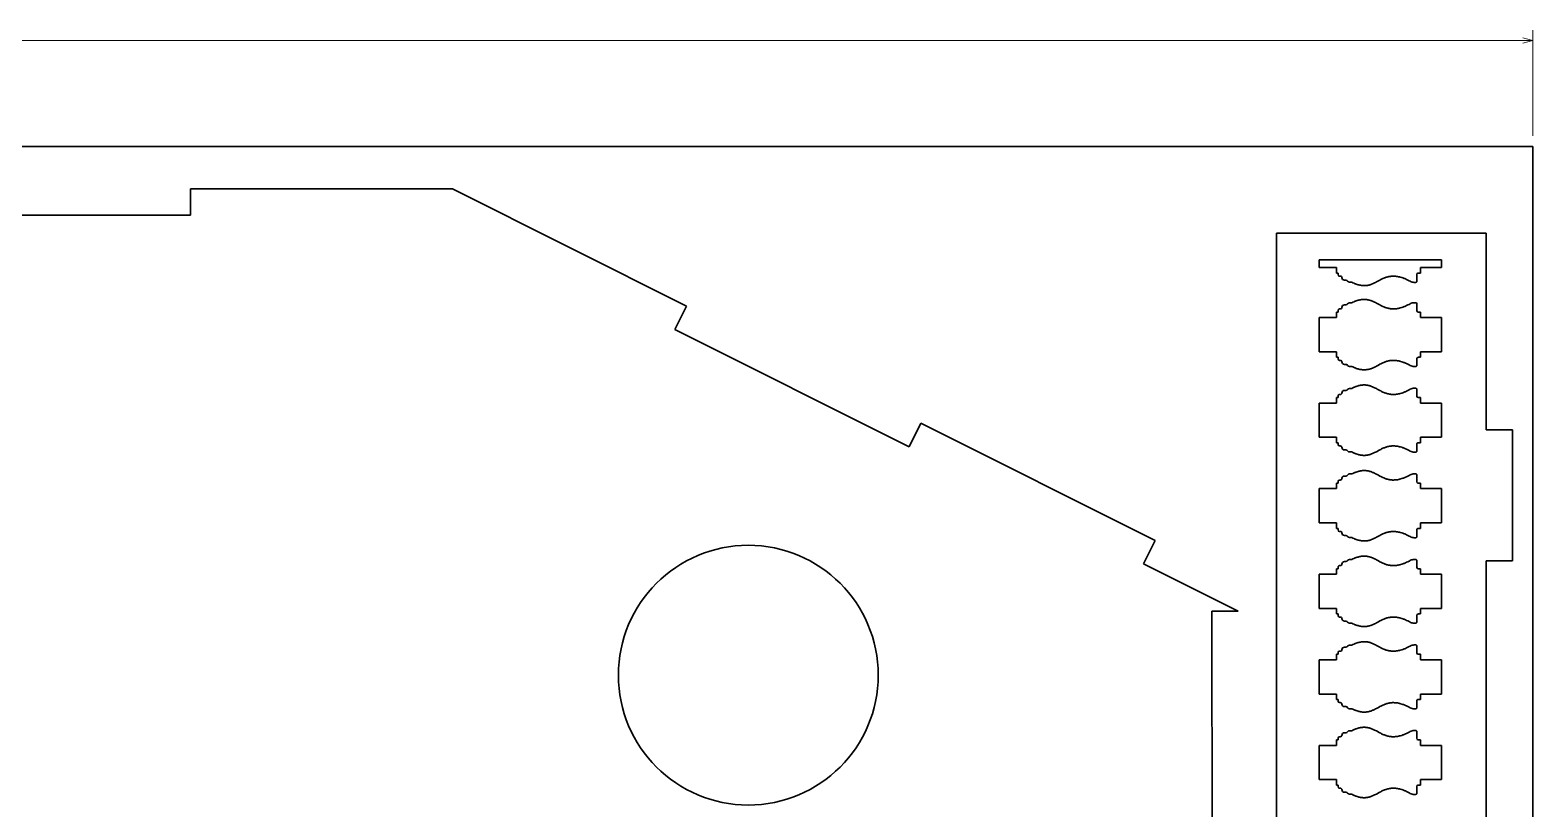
# Model space of a CAD drawing. Extents: x 94 to 729, y 59 to 547.
# Drawn here: x 442.3 to 729.2, y 395.8 to 544.5 of the extents above; entities that cross this region are included whole.
import ezdxf

# ---------------------------------------------------------------- set-up
doc = ezdxf.new("R2010")
doc.units = 0

msp = doc.modelspace()

# ---------------------------------------------------------------- linework, layer by layer
at = {"color": 7, "lineweight": 13}
for p, q in [((119.202271, 542.499268), (729.202271, 542.499268)), ((729.202271, 524.283936), (729.202271, 544.499268))]:
    msp.add_line(p, q, dxfattribs=at)
at = {"color": 7, "lineweight": 35}
for p, q in [((119.202271, 522.283936), (729.202271, 522.283936)), ((729.202271, 65.283936), (729.202271, 522.283936)), ((472.906128, 514.1651), (522.906128, 514.1651)), ((522.906128, 514.1651), (567.627502, 491.804443)), ((422.906128, 509.1651), (472.906128, 509.1651)), ((680.269592, 505.699738), (720.269531, 505.699738)), ((680.269592, 300.699738), (680.269592, 505.699738)), ((720.269531, 468.199738), (720.269531, 505.699738)), ((688.382996, 500.666656), (711.737122, 500.666656)), ((565.391418, 487.332275), (610.112793, 464.971619)), ((612.348816, 469.443787), (657.07019, 447.083069)), ((725.269531, 468.199738), (725.269531, 443.199738)), ((654.834106, 442.610962), (672.906128, 433.574951)), ((720.269592, 353.199738), (720.269592, 443.199738)), ((667.906128, 433.574951), (667.994507, 364.164856))]:
    msp.add_line(p, q, dxfattribs=at)
at = {"color": 7, "lineweight": 35, "ltscale": 0.125}
for p, q in [((472.906128, 514.1651), (472.906128, 509.1651)), ((610.112793, 464.971619), (612.348816, 469.443787)), ((720.269531, 468.199738), (725.269531, 468.199738)), ((657.07019, 447.083069), (654.834106, 442.610962)), ((725.269592, 443.199738), (720.269592, 443.199738)), ((672.906128, 433.574951), (667.906128, 433.574951))]:
    msp.add_line(p, q, dxfattribs=at)
at = {"color": 7, "lineweight": 35, "ltscale": 0.0375}
for p, q in [((688.382996, 499.166656), (688.382996, 500.666656)), ((711.737122, 500.666656), (711.737122, 499.166656))]:
    msp.add_line(p, q, dxfattribs=at)
at = {"color": 7, "lineweight": 35, "ltscale": 0.083173}
for p, q in [((691.7099, 499.166656), (688.382996, 499.166656)), ((691.7099, 489.628326), (688.382996, 489.628326)), ((691.7099, 483.095276), (688.382996, 483.095276)), ((691.7099, 473.293182), (688.382996, 473.293182)), ((691.7099, 466.760132), (688.382996, 466.760132)), ((691.7099, 456.958038), (688.382996, 456.958038)), ((691.7099, 450.424988), (688.382996, 450.424988)), ((691.7099, 440.622894), (688.382996, 440.622894)), ((691.7099, 434.089844), (688.382996, 434.089844)), ((691.7099, 424.28775), (688.382996, 424.28775)), ((691.7099, 417.7547), (688.382996, 417.7547)), ((691.7099, 407.952606), (688.382996, 407.952606)), ((691.7099, 401.419525), (688.382996, 401.419525))]:
    msp.add_line(p, q, dxfattribs=at)
at = {"color": 7, "lineweight": 35, "ltscale": 0.026179}
for p, q in [((691.7099, 498.119507), (691.7099, 499.166656)), ((707.737122, 498.119507), (707.737122, 499.166656)), ((691.7099, 400.372375), (691.7099, 401.419525)), ((707.737122, 400.372375), (707.737122, 401.419525))]:
    msp.add_line(p, q, dxfattribs=at)
at = {"color": 7, "lineweight": 35, "ltscale": 0.006909}
for p, q in [((691.986267, 498.119507), (691.7099, 498.119507)), ((691.986267, 490.675507), (691.7099, 490.675507)), ((691.986267, 482.048096), (691.7099, 482.048096)), ((691.986267, 474.340363), (691.7099, 474.340363)), ((691.986267, 465.712952), (691.7099, 465.712952)), ((691.986267, 458.005219), (691.7099, 458.005219)), ((691.986267, 449.377808), (691.7099, 449.377808)), ((691.986267, 441.670074), (691.7099, 441.670074)), ((691.986267, 433.042664), (691.7099, 433.042664)), ((691.986267, 425.33493), (691.7099, 425.33493)), ((691.986267, 416.70752), (691.7099, 416.70752)), ((691.986267, 408.999786), (691.7099, 408.999786)), ((691.986267, 400.372375), (691.7099, 400.372375))]:
    msp.add_line(p, q, dxfattribs=at)
at = {"color": 7, "lineweight": 35, "ltscale": 0.007454}
for p, q in [((691.986267, 497.82135), (691.986267, 498.119507)), ((691.986267, 490.973663), (691.986267, 490.675507)), ((691.986267, 481.749939), (691.986267, 482.048096)), ((691.986267, 474.638519), (691.986267, 474.340363)), ((691.986267, 465.414795), (691.986267, 465.712952)), ((691.986267, 458.303375), (691.986267, 458.005219)), ((691.986267, 449.079651), (691.986267, 449.377808)), ((691.986267, 441.968231), (691.986267, 441.670074)), ((691.986267, 432.744507), (691.986267, 433.042664)), ((691.986267, 425.633087), (691.986267, 425.33493)), ((691.986267, 416.409363), (691.986267, 416.70752)), ((691.986267, 409.297943), (691.986267, 408.999786))]:
    msp.add_line(p, q, dxfattribs=at)
at = {"color": 7, "lineweight": 35, "ltscale": 0.003302}
for p, q in [((692.418335, 497.521332), (692.286255, 497.521332)), ((692.418335, 491.273682), (692.286255, 491.273682)), ((692.418335, 481.449921), (692.286255, 481.449921)), ((692.418335, 474.938538), (692.286255, 474.938538)), ((692.418335, 465.114777), (692.286255, 465.114777)), ((692.418335, 458.603394), (692.286255, 458.603394)), ((692.418335, 448.779633), (692.286255, 448.779633)), ((692.418335, 442.26825), (692.286255, 442.26825)), ((692.418335, 432.444489), (692.286255, 432.444489)), ((692.418335, 425.933105), (692.286255, 425.933105)), ((692.418335, 416.109344), (692.286255, 416.109344)), ((692.418335, 409.597961), (692.286255, 409.597961)), ((692.418335, 399.7742), (692.286255, 399.7742))]:
    msp.add_line(p, q, dxfattribs=at)
at = {"color": 7, "lineweight": 35, "ltscale": 0.000916}
for p, q in [((692.718323, 497.221313), (692.718323, 497.257935)), ((692.718323, 481.149902), (692.718323, 481.186523)), ((692.718323, 464.814758), (692.718323, 464.851379)), ((692.718323, 448.479614), (692.718323, 448.516235)), ((692.718323, 432.14447), (692.718323, 432.181091)), ((692.718323, 415.809326), (692.718323, 415.845947)), ((692.718323, 399.474182), (692.718323, 399.510803))]:
    msp.add_line(p, q, dxfattribs=at)
at = {"color": 7, "lineweight": 35, "ltscale": 0.006665}
for p, q in [((693.484924, 496.757935), (693.218323, 496.757935)), ((693.484924, 492.037079), (693.218323, 492.037079)), ((693.484924, 480.686523), (693.218323, 480.686523)), ((693.484924, 475.701935), (693.218323, 475.701935)), ((693.484924, 464.351379), (693.218323, 464.351379)), ((693.484924, 459.366791), (693.218323, 459.366791)), ((693.484924, 448.016235), (693.218323, 448.016235)), ((693.484924, 443.031647), (693.218323, 443.031647)), ((693.484924, 431.681091), (693.218323, 431.681091)), ((693.484924, 426.696503), (693.218323, 426.696503)), ((693.484924, 415.345947), (693.218323, 415.345947)), ((693.484924, 410.361359), (693.218323, 410.361359)), ((693.484924, 399.010803), (693.218323, 399.010803))]:
    msp.add_line(p, q, dxfattribs=at)
at = {"color": 7, "lineweight": 35, "ltscale": 0.011047}
for p, q in [((694.615845, 496.364441), (694.17395, 496.364441)), ((694.615845, 492.430542), (694.17395, 492.430542)), ((694.615845, 480.29303), (694.17395, 480.29303)), ((694.615845, 476.095398), (694.17395, 476.095398)), ((694.615845, 463.957886), (694.17395, 463.957886)), ((694.615845, 459.760254), (694.17395, 459.760254)), ((694.615845, 447.622742), (694.17395, 447.622742)), ((694.615845, 443.42511), (694.17395, 443.42511)), ((694.615845, 431.287598), (694.17395, 431.287598)), ((694.615845, 427.089966), (694.17395, 427.089966)), ((694.615845, 414.952454), (694.17395, 414.952454)), ((694.615845, 410.754822), (694.17395, 410.754822)), ((694.615845, 398.61731), (694.17395, 398.61731))]:
    msp.add_line(p, q, dxfattribs=at)
at = {"color": 7, "lineweight": 35, "ltscale": 0.032021}
for p, q in [((707.022339, 496.538635), (707.022339, 497.819489)), ((707.022339, 492.256378), (707.022339, 490.975525)), ((707.022339, 480.467224), (707.022339, 481.748077)), ((707.022339, 475.921234), (707.022339, 474.640381)), ((707.022339, 464.13208), (707.022339, 465.412933)), ((707.022339, 459.58609), (707.022339, 458.305237)), ((707.022339, 447.796936), (707.022339, 449.077789)), ((707.022339, 443.250946), (707.022339, 441.970093)), ((707.022339, 431.461792), (707.022339, 432.742645)), ((707.022339, 426.915802), (707.022339, 425.634949)), ((707.022339, 415.126648), (707.022339, 416.407501)), ((707.022339, 410.580658), (707.022339, 409.299805)), ((707.022339, 398.791504), (707.022339, 400.072357))]:
    msp.add_line(p, q, dxfattribs=at)
at = {"color": 7, "lineweight": 35, "ltscale": 0.01037}
for p, q in [((707.322327, 498.119507), (707.737122, 498.119507)), ((707.322327, 490.675507), (707.737122, 490.675507)), ((707.322327, 482.048096), (707.737122, 482.048096)), ((707.322327, 474.340363), (707.737122, 474.340363)), ((707.322327, 465.712952), (707.737122, 465.712952)), ((707.322327, 458.005219), (707.737122, 458.005219)), ((707.322327, 449.377808), (707.737122, 449.377808)), ((707.322327, 441.670074), (707.737122, 441.670074)), ((707.322327, 433.042664), (707.737122, 433.042664)), ((707.322327, 425.33493), (707.737122, 425.33493)), ((707.322327, 416.70752), (707.737122, 416.70752)), ((707.322327, 408.999786), (707.737122, 408.999786)), ((707.322327, 400.372375), (707.737122, 400.372375))]:
    msp.add_line(p, q, dxfattribs=at)
at = {"color": 7, "lineweight": 35, "ltscale": 0.1}
for p, q in [((707.737122, 499.166656), (711.737122, 499.166656)), ((707.737122, 489.628326), (711.737122, 489.628326)), ((707.737122, 483.095276), (711.737122, 483.095276)), ((707.737122, 473.293182), (711.737122, 473.293182)), ((707.737122, 466.760132), (711.737122, 466.760132)), ((707.737122, 456.958038), (711.737122, 456.958038)), ((707.737122, 450.424988), (711.737122, 450.424988)), ((707.737122, 440.622894), (711.737122, 440.622894)), ((707.737122, 434.089844), (711.737122, 434.089844)), ((707.737122, 424.28775), (711.737122, 424.28775)), ((707.737122, 417.7547), (711.737122, 417.7547)), ((707.737122, 407.952606), (711.737122, 407.952606)), ((707.737122, 401.419525), (711.737122, 401.419525))]:
    msp.add_line(p, q, dxfattribs=at)
at = {"color": 7, "lineweight": 35, "ltscale": 0.007709}
for p, q in [((706.513977, 496.338623), (706.822327, 496.338623)), ((706.513977, 492.45636), (706.822327, 492.45636)), ((706.513977, 480.267212), (706.822327, 480.267212)), ((706.513977, 476.121216), (706.822327, 476.121216)), ((706.513977, 463.932068), (706.822327, 463.932068)), ((706.513977, 459.786072), (706.822327, 459.786072)), ((706.513977, 447.596924), (706.822327, 447.596924)), ((706.513977, 443.450928), (706.822327, 443.450928)), ((706.513977, 431.26178), (706.822327, 431.26178)), ((706.513977, 427.115784), (706.822327, 427.115784)), ((706.513977, 414.926636), (706.822327, 414.926636)), ((706.513977, 410.78064), (706.822327, 410.78064)), ((706.513977, 398.591492), (706.822327, 398.591492))]:
    msp.add_line(p, q, dxfattribs=at)
at = {"color": 7, "lineweight": 35, "ltscale": 0.125001}
msp.add_line((565.391418, 487.332275), (567.627502, 491.804443), dxfattribs=at)
at = {"color": 7, "lineweight": 35, "ltscale": 0.02618}
for p, q in [((691.7099, 490.675507), (691.7099, 489.628326)), ((707.737122, 490.675507), (707.737122, 489.628326)), ((691.7099, 482.048096), (691.7099, 483.095276)), ((707.737122, 482.048096), (707.737122, 483.095276)), ((691.7099, 474.340363), (691.7099, 473.293182)), ((707.737122, 474.340363), (707.737122, 473.293182)), ((691.7099, 465.712952), (691.7099, 466.760132)), ((707.737122, 465.712952), (707.737122, 466.760132)), ((691.7099, 458.005219), (691.7099, 456.958038)), ((707.737122, 458.005219), (707.737122, 456.958038)), ((691.7099, 449.377808), (691.7099, 450.424988)), ((707.737122, 449.377808), (707.737122, 450.424988)), ((691.7099, 441.670074), (691.7099, 440.622894)), ((707.737122, 441.670074), (707.737122, 440.622894)), ((691.7099, 433.042664), (691.7099, 434.089844)), ((707.737122, 433.042664), (707.737122, 434.089844)), ((691.7099, 425.33493), (691.7099, 424.28775)), ((707.737122, 425.33493), (707.737122, 424.28775)), ((691.7099, 416.70752), (691.7099, 417.7547)), ((707.737122, 416.70752), (707.737122, 417.7547)), ((691.7099, 408.999786), (691.7099, 407.952606)), ((707.737122, 408.999786), (707.737122, 407.952606))]:
    msp.add_line(p, q, dxfattribs=at)
at = {"color": 7, "lineweight": 35, "ltscale": 0.000915}
for p, q in [((692.718323, 491.573669), (692.718323, 491.537079)), ((692.718323, 475.238525), (692.718323, 475.201935)), ((692.718323, 458.903381), (692.718323, 458.866791)), ((692.718323, 442.568237), (692.718323, 442.531647)), ((692.718323, 426.233093), (692.718323, 426.196503)), ((692.718323, 409.897949), (692.718323, 409.861359))]:
    msp.add_line(p, q, dxfattribs=at)
at = {"color": 7, "lineweight": 35, "ltscale": 0.163326}
for p, q in [((688.382996, 483.095276), (688.382996, 489.628326)), ((711.737122, 483.095276), (711.737122, 489.628326)), ((688.382996, 466.760132), (688.382996, 473.293182)), ((711.737122, 466.760132), (711.737122, 473.293182)), ((688.382996, 450.424988), (688.382996, 456.958038)), ((711.737122, 450.424988), (711.737122, 456.958038)), ((688.382996, 434.089844), (688.382996, 440.622894)), ((711.737122, 434.089844), (711.737122, 440.622894)), ((688.382996, 417.7547), (688.382996, 424.28775)), ((711.737122, 417.7547), (711.737122, 424.28775))]:
    msp.add_line(p, q, dxfattribs=at)
at = {"color": 7, "lineweight": 35, "ltscale": 0.163327}
for p, q in [((688.382996, 401.419525), (688.382996, 407.952606)), ((711.737122, 401.419525), (711.737122, 407.952606))]:
    msp.add_line(p, q, dxfattribs=at)
at = {"color": 7, "lineweight": 35, "ltscale": 0.007455}
msp.add_line((691.986267, 400.074188), (691.986267, 400.372375), dxfattribs=at)
at = {"color": 7, "lineweight": 13}
msp.add_lwpolyline([(727.270386, 541.981628), (729.202271, 542.499268), (727.270386, 543.016907)], dxfattribs=at)
at = {"color": 7, "lineweight": 35}
for points in [[(705.773254, 496.535339), (705.54834, 496.659668), (705.319519, 496.777832), (705.086853, 496.889587), (704.850403, 496.994629), (704.730591, 497.044617), (704.609863, 497.092773), (704.488831, 497.138763), (704.367004, 497.182739), (704.156555, 497.253113), (703.944031, 497.316772), (703.834412, 497.346558), (703.724243, 497.374329), (703.61908, 497.398743), (703.51355, 497.421204), (703.332458, 497.454712), (703.150635, 497.48175), (702.96814, 497.501953), (702.785339, 497.515015), (702.602295, 497.520691), (702.419312, 497.518707), (702.276611, 497.51178), (702.134155, 497.500122), (701.992126, 497.483734), (701.850525, 497.462646), (701.757874, 497.446259), (701.665527, 497.427917), (701.570557, 497.406982), (701.476013, 497.384033), (701.338684, 497.347046), (701.202271, 497.30603), (701.066772, 497.26123), (700.96582, 497.22522), (700.865479, 497.187286), (700.716064, 497.127014), (700.568054, 497.063049), (700.436096, 497.002716), (700.305298, 496.940063), (700.146667, 496.860748), (699.989624, 496.779175), (699.695129, 496.62085), (699.436157, 496.479614), (699.30719, 496.410034), (699.113953, 496.308289), (698.978271, 496.239502), (698.842285, 496.17334), (698.714478, 496.114197), (698.58606, 496.058014), (698.407715, 495.986053), (698.227661, 495.921143), (698.136963, 495.891541), (698.045654, 495.863922), (697.907715, 495.826416), (697.768372, 495.793793), (697.627625, 495.766266), (697.485352, 495.744019), (697.320801, 495.72522), (697.154114, 495.713806), (696.985229, 495.709839), (696.813965, 495.713593), (696.640381, 495.725159), (696.464355, 495.74469), (696.285889, 495.772217), (696.127625, 495.802979), (695.967529, 495.839996), (695.80542, 495.883301), (695.641418, 495.932983), (695.475403, 495.988953), (695.371338, 496.026917), (695.266541, 496.067322), (695.159546, 496.110779), (695.051819, 496.156769), (694.835388, 496.255615), (694.615845, 496.364441)], [(705.773254, 492.259644), (705.54834, 492.135315), (705.319519, 492.017151), (705.086853, 491.905396), (704.850403, 491.800354), (704.730591, 491.750366), (704.609863, 491.702209), (704.488831, 491.65625), (704.367004, 491.612244), (704.156555, 491.54187), (703.944031, 491.47821), (703.834412, 491.448425), (703.724243, 491.420654), (703.61908, 491.39624), (703.51355, 491.373779), (703.332458, 491.340271), (703.150635, 491.313232), (702.96814, 491.29303), (702.785339, 491.279968), (702.602295, 491.274292), (702.419312, 491.276276), (702.276611, 491.283203), (702.134155, 491.294861), (701.992126, 491.311279), (701.850525, 491.332367), (701.757874, 491.348724), (701.665527, 491.367065), (701.570557, 491.388), (701.476013, 491.41095), (701.338684, 491.447937), (701.202271, 491.488953), (701.066772, 491.533783), (700.96582, 491.569763), (700.865479, 491.607727), (700.716064, 491.667969), (700.568054, 491.731934), (700.436096, 491.792297), (700.305298, 491.854919), (700.146667, 491.934235), (699.989624, 492.015808), (699.695129, 492.174164), (699.436157, 492.315369), (699.30719, 492.384949), (699.113953, 492.486694), (698.978271, 492.555481), (698.842285, 492.621643), (698.714478, 492.680817), (698.58606, 492.737), (698.407715, 492.808929), (698.227661, 492.87384), (698.136963, 492.903442), (698.045654, 492.931061), (697.907715, 492.968567), (697.768372, 493.00119), (697.627625, 493.028748), (697.485352, 493.050964), (697.320801, 493.069763), (697.154114, 493.081207), (696.985229, 493.085144), (696.813965, 493.08139), (696.640381, 493.069824), (696.464355, 493.050323), (696.285889, 493.022766), (696.127625, 492.992004), (695.967529, 492.954987), (695.80542, 492.911682), (695.641418, 492.86203), (695.475403, 492.80603), (695.371338, 492.768066), (695.266541, 492.727661), (695.159546, 492.684204), (695.051819, 492.638214), (694.835388, 492.539368), (694.615845, 492.430542)], [(705.773254, 480.463928), (705.54834, 480.588257), (705.319519, 480.706421), (705.086853, 480.818176), (704.850403, 480.923218), (704.730591, 480.973206), (704.609863, 481.021362), (704.488831, 481.067352), (704.367004, 481.111328), (704.156555, 481.181702), (703.944031, 481.245361), (703.834412, 481.275146), (703.724243, 481.302917), (703.61908, 481.327332), (703.51355, 481.349792), (703.332458, 481.383301), (703.150635, 481.410339), (702.96814, 481.430542), (702.785339, 481.443604), (702.602295, 481.44928), (702.419312, 481.447296), (702.276611, 481.440369), (702.134155, 481.428711), (701.992126, 481.412323), (701.850525, 481.391235), (701.757874, 481.374847), (701.665527, 481.356506), (701.570557, 481.335571), (701.476013, 481.312622), (701.338684, 481.275635), (701.202271, 481.234619), (701.066772, 481.189819), (700.96582, 481.153809), (700.865479, 481.115875), (700.716064, 481.055603), (700.568054, 480.991638), (700.436096, 480.931305), (700.305298, 480.868652), (700.146667, 480.789368), (699.989624, 480.707764), (699.695129, 480.549438), (699.436157, 480.408203), (699.30719, 480.338623), (699.113953, 480.236877), (698.978271, 480.168091), (698.842285, 480.101929), (698.714478, 480.042786), (698.58606, 479.986603), (698.407715, 479.914673), (698.227661, 479.849731), (698.136963, 479.820129), (698.045654, 479.792511), (697.907715, 479.755005), (697.768372, 479.722382), (697.627625, 479.694855), (697.485352, 479.672607), (697.320801, 479.653809), (697.154114, 479.642395), (696.985229, 479.638428), (696.813965, 479.642181), (696.640381, 479.653748), (696.464355, 479.673279), (696.285889, 479.700806), (696.127625, 479.731567), (695.967529, 479.768585), (695.80542, 479.81192), (695.641418, 479.861572), (695.475403, 479.917542), (695.371338, 479.955505), (695.266541, 479.995911), (695.159546, 480.039368), (695.051819, 480.085358), (694.835388, 480.184204), (694.615845, 480.29303)], [(705.773254, 475.9245), (705.54834, 475.800171), (705.319519, 475.682007), (705.086853, 475.570251), (704.850403, 475.46521), (704.730591, 475.415222), (704.609863, 475.367065), (704.488831, 475.321106), (704.367004, 475.2771), (704.156555, 475.206726), (703.944031, 475.143066), (703.834412, 475.113281), (703.724243, 475.08551), (703.61908, 475.061096), (703.51355, 475.038635), (703.332458, 475.005127), (703.150635, 474.978088), (702.96814, 474.957886), (702.785339, 474.944824), (702.602295, 474.939148), (702.419312, 474.941132), (702.276611, 474.948059), (702.134155, 474.959717), (701.992126, 474.976135), (701.850525, 474.997223), (701.757874, 475.01358), (701.665527, 475.031921), (701.570557, 475.052856), (701.476013, 475.075806), (701.338684, 475.112793), (701.202271, 475.153809), (701.066772, 475.198639), (700.96582, 475.234619), (700.865479, 475.272583), (700.716064, 475.332825), (700.568054, 475.39679), (700.436096, 475.457153), (700.305298, 475.519775), (700.146667, 475.599091), (699.989624, 475.680664), (699.695129, 475.83902), (699.436157, 475.980225), (699.30719, 476.049805), (699.113953, 476.15155), (698.978271, 476.220337), (698.842285, 476.286499), (698.714478, 476.345673), (698.58606, 476.401855), (698.407715, 476.473785), (698.227661, 476.538696), (698.136963, 476.568298), (698.045654, 476.595917), (697.907715, 476.633423), (697.768372, 476.666046), (697.627625, 476.693604), (697.485352, 476.71582), (697.320801, 476.734619), (697.154114, 476.746063), (696.985229, 476.75), (696.813965, 476.746246), (696.640381, 476.73468), (696.464355, 476.715179), (696.285889, 476.687622), (696.127625, 476.65686), (695.967529, 476.619843), (695.80542, 476.576538), (695.641418, 476.526886), (695.475403, 476.470886), (695.371338, 476.432922), (695.266541, 476.392517), (695.159546, 476.34906), (695.051819, 476.30307), (694.835388, 476.204224), (694.615845, 476.095398)], [(705.773254, 464.128784), (705.54834, 464.253113), (705.319519, 464.371277), (705.086853, 464.483032), (704.850403, 464.588074), (704.730591, 464.638062), (704.609863, 464.686218), (704.488831, 464.732208), (704.367004, 464.776184), (704.156555, 464.846558), (703.944031, 464.910217), (703.834412, 464.940002), (703.724243, 464.967773), (703.61908, 464.992188), (703.51355, 465.014648), (703.332458, 465.048157), (703.150635, 465.075195), (702.96814, 465.095398), (702.785339, 465.108459), (702.602295, 465.114136), (702.419312, 465.112152), (702.276611, 465.105225), (702.134155, 465.093567), (701.992126, 465.077179), (701.850525, 465.056091), (701.757874, 465.039703), (701.665527, 465.021362), (701.570557, 465.000427), (701.476013, 464.977478), (701.338684, 464.940491), (701.202271, 464.899475), (701.066772, 464.854675), (700.96582, 464.818665), (700.865479, 464.780731), (700.716064, 464.720459), (700.568054, 464.656494), (700.436096, 464.596161), (700.305298, 464.533508), (700.146667, 464.454224), (699.989624, 464.37262), (699.695129, 464.214294), (699.436157, 464.073059), (699.30719, 464.003479), (699.113953, 463.901764), (698.978271, 463.832947), (698.842285, 463.766785), (698.714478, 463.707642), (698.58606, 463.651459), (698.407715, 463.579529), (698.227661, 463.514587), (698.136963, 463.484985), (698.045654, 463.457367), (697.907715, 463.419861), (697.768372, 463.387268), (697.627625, 463.359711), (697.485352, 463.337463), (697.320801, 463.318665), (697.154114, 463.307251), (696.985229, 463.303284), (696.813965, 463.307037), (696.640381, 463.318604), (696.464355, 463.338135), (696.285889, 463.365662), (696.127625, 463.396423), (695.967529, 463.433441), (695.80542, 463.476776), (695.641418, 463.526428), (695.475403, 463.582397), (695.371338, 463.620361), (695.266541, 463.660767), (695.159546, 463.704224), (695.051819, 463.750214), (694.835388, 463.84906), (694.615845, 463.957886)], [(705.773254, 459.589355), (705.54834, 459.465027), (705.319519, 459.346863), (705.086853, 459.235107), (704.850403, 459.130066), (704.730591, 459.080078), (704.609863, 459.031921), (704.488831, 458.985962), (704.367004, 458.941956), (704.156555, 458.871582), (703.944031, 458.807922), (703.834412, 458.778137), (703.724243, 458.750366), (703.61908, 458.725952), (703.51355, 458.703491), (703.332458, 458.669983), (703.150635, 458.642944), (702.96814, 458.622742), (702.785339, 458.60968), (702.602295, 458.604004), (702.419312, 458.605988), (702.276611, 458.612915), (702.134155, 458.624573), (701.992126, 458.640991), (701.850525, 458.662079), (701.757874, 458.678436), (701.665527, 458.696777), (701.570557, 458.717712), (701.476013, 458.740662), (701.338684, 458.777649), (701.202271, 458.818665), (701.066772, 458.863495), (700.96582, 458.899475), (700.865479, 458.937439), (700.716064, 458.997681), (700.568054, 459.061646), (700.436096, 459.122009), (700.305298, 459.184631), (700.146667, 459.263947), (699.989624, 459.34552), (699.695129, 459.503876), (699.436157, 459.645081), (699.30719, 459.714661), (699.113953, 459.816406), (698.978271, 459.885193), (698.842285, 459.951355), (698.714478, 460.010529), (698.58606, 460.066711), (698.407715, 460.138641), (698.227661, 460.203552), (698.136963, 460.233154), (698.045654, 460.260773), (697.907715, 460.298279), (697.768372, 460.330902), (697.627625, 460.358459), (697.485352, 460.380676), (697.320801, 460.399475), (697.154114, 460.410919), (696.985229, 460.414856), (696.813965, 460.411102), (696.640381, 460.399536), (696.464355, 460.380035), (696.285889, 460.352478), (696.127625, 460.321716), (695.967529, 460.284698), (695.80542, 460.241394), (695.641418, 460.191742), (695.475403, 460.135742), (695.371338, 460.097778), (695.266541, 460.057373), (695.159546, 460.013916), (695.051819, 459.967926), (694.835388, 459.86908), (694.615845, 459.760254)], [(705.773254, 447.79364), (705.54834, 447.917969), (705.319519, 448.036133), (705.086853, 448.147888), (704.850403, 448.25293), (704.730591, 448.302917), (704.609863, 448.351074), (704.488831, 448.397064), (704.367004, 448.44104), (704.156555, 448.511414), (703.944031, 448.575073), (703.834412, 448.604858), (703.724243, 448.632629), (703.61908, 448.657043), (703.51355, 448.679504), (703.332458, 448.713013), (703.150635, 448.740051), (702.96814, 448.760254), (702.785339, 448.773315), (702.602295, 448.778992), (702.419312, 448.777008), (702.276611, 448.770081), (702.134155, 448.758423), (701.992126, 448.742035), (701.850525, 448.720947), (701.757874, 448.704559), (701.665527, 448.686218), (701.570557, 448.665283), (701.476013, 448.642334), (701.338684, 448.605347), (701.202271, 448.564331), (701.066772, 448.519531), (700.96582, 448.483521), (700.865479, 448.445587), (700.716064, 448.385315), (700.568054, 448.32135), (700.436096, 448.261017), (700.305298, 448.198364), (700.146667, 448.11908), (699.989624, 448.037476), (699.695129, 447.87915), (699.436157, 447.737915), (699.30719, 447.668335), (699.113953, 447.56662), (698.978271, 447.497803), (698.842285, 447.431641), (698.714478, 447.372498), (698.58606, 447.316315), (698.407715, 447.244385), (698.227661, 447.179443), (698.136963, 447.149841), (698.045654, 447.122223), (697.907715, 447.084717), (697.768372, 447.052124), (697.627625, 447.024567), (697.485352, 447.002319), (697.320801, 446.983521), (697.154114, 446.972107), (696.985229, 446.96814), (696.813965, 446.971893), (696.640381, 446.983459), (696.464355, 447.002991), (696.285889, 447.030518), (696.127625, 447.061279), (695.967529, 447.098297), (695.80542, 447.141632), (695.641418, 447.191284), (695.475403, 447.247253), (695.371338, 447.285217), (695.266541, 447.325623), (695.159546, 447.36908), (695.051819, 447.41507), (694.835388, 447.513916), (694.615845, 447.622742)], [(705.773254, 443.254211), (705.54834, 443.129883), (705.319519, 443.011719), (705.086853, 442.899963), (704.850403, 442.794922), (704.730591, 442.744934), (704.609863, 442.696777), (704.488831, 442.650818), (704.367004, 442.606812), (704.156555, 442.536438), (703.944031, 442.472778), (703.834412, 442.442993), (703.724243, 442.415222), (703.61908, 442.390808), (703.51355, 442.368347), (703.332458, 442.334839), (703.150635, 442.3078), (702.96814, 442.287598), (702.785339, 442.274536), (702.602295, 442.26886), (702.419312, 442.270844), (702.276611, 442.277771), (702.134155, 442.289429), (701.992126, 442.305847), (701.850525, 442.326935), (701.757874, 442.343292), (701.665527, 442.361633), (701.570557, 442.382568), (701.476013, 442.405518), (701.338684, 442.442505), (701.202271, 442.483521), (701.066772, 442.528351), (700.96582, 442.564331), (700.865479, 442.602295), (700.716064, 442.662537), (700.568054, 442.726501), (700.436096, 442.786865), (700.305298, 442.849487), (700.146667, 442.928802), (699.989624, 443.010376), (699.695129, 443.168732), (699.436157, 443.309937), (699.30719, 443.379517), (699.113953, 443.481262), (698.978271, 443.550049), (698.842285, 443.616211), (698.714478, 443.675385), (698.58606, 443.731567), (698.407715, 443.803497), (698.227661, 443.868408), (698.136963, 443.89801), (698.045654, 443.925629), (697.907715, 443.963135), (697.768372, 443.995758), (697.627625, 444.023315), (697.485352, 444.045532), (697.320801, 444.064331), (697.154114, 444.075775), (696.985229, 444.079712), (696.813965, 444.075958), (696.640381, 444.064392), (696.464355, 444.044891), (696.285889, 444.017334), (696.127625, 443.986572), (695.967529, 443.949554), (695.80542, 443.90625), (695.641418, 443.856598), (695.475403, 443.800598), (695.371338, 443.762634), (695.266541, 443.722229), (695.159546, 443.678772), (695.051819, 443.632782), (694.835388, 443.533936), (694.615845, 443.42511)], [(705.773254, 431.458496), (705.54834, 431.582855), (705.319519, 431.700989), (705.086853, 431.812744), (704.850403, 431.917786), (704.730591, 431.967773), (704.609863, 432.01593), (704.488831, 432.06192), (704.367004, 432.105896), (704.156555, 432.17627), (703.944031, 432.239929), (703.834412, 432.269714), (703.724243, 432.297485), (703.61908, 432.321899), (703.51355, 432.34436), (703.332458, 432.377869), (703.150635, 432.404907), (702.96814, 432.42511), (702.785339, 432.438171), (702.602295, 432.443848), (702.419312, 432.441864), (702.276611, 432.434937), (702.134155, 432.423279), (701.992126, 432.406891), (701.850525, 432.385803), (701.757874, 432.369415), (701.665527, 432.351074), (701.570557, 432.330139), (701.476013, 432.30719), (701.338684, 432.270203), (701.202271, 432.229187), (701.066772, 432.184387), (700.96582, 432.148376), (700.865479, 432.110443), (700.716064, 432.050171), (700.568054, 431.986206), (700.436096, 431.925873), (700.305298, 431.86322), (700.146667, 431.783936), (699.989624, 431.702332), (699.695129, 431.544006), (699.436157, 431.402771), (699.30719, 431.333191), (699.113953, 431.231476), (698.978271, 431.162659), (698.842285, 431.096497), (698.714478, 431.037354), (698.58606, 430.981171), (698.407715, 430.909241), (698.227661, 430.844299), (698.136963, 430.814697), (698.045654, 430.787079), (697.907715, 430.749573), (697.768372, 430.71698), (697.627625, 430.689423), (697.485352, 430.667175), (697.320801, 430.648376), (697.154114, 430.636963), (696.985229, 430.632996), (696.813965, 430.636749), (696.640381, 430.648315), (696.464355, 430.667847), (696.285889, 430.695374), (696.127625, 430.726135), (695.967529, 430.763184), (695.80542, 430.806488), (695.641418, 430.85614), (695.475403, 430.912109), (695.371338, 430.950073), (695.266541, 430.990479), (695.159546, 431.033936), (695.051819, 431.079956), (694.835388, 431.178772), (694.615845, 431.287598)], [(705.773254, 426.919067), (705.54834, 426.794739), (705.319519, 426.676575), (705.086853, 426.564819), (704.850403, 426.459778), (704.730591, 426.40979), (704.609863, 426.361633), (704.488831, 426.315674), (704.367004, 426.271667), (704.156555, 426.201294), (703.944031, 426.137634), (703.834412, 426.107849), (703.724243, 426.080078), (703.61908, 426.055664), (703.51355, 426.033203), (703.332458, 425.999695), (703.150635, 425.972656), (702.96814, 425.952454), (702.785339, 425.939392), (702.602295, 425.933716), (702.419312, 425.935699), (702.276611, 425.942627), (702.134155, 425.954285), (701.992126, 425.970703), (701.850525, 425.991791), (701.757874, 426.008148), (701.665527, 426.026489), (701.570557, 426.047424), (701.476013, 426.070374), (701.338684, 426.107361), (701.202271, 426.148376), (701.066772, 426.193207), (700.96582, 426.229187), (700.865479, 426.267151), (700.716064, 426.327393), (700.568054, 426.391357), (700.436096, 426.451721), (700.305298, 426.514343), (700.146667, 426.593658), (699.989624, 426.675232), (699.695129, 426.833588), (699.436157, 426.974792), (699.30719, 427.044373), (699.113953, 427.146118), (698.978271, 427.214905), (698.842285, 427.281067), (698.714478, 427.34024), (698.58606, 427.396423), (698.407715, 427.468353), (698.227661, 427.533264), (698.136963, 427.562866), (698.045654, 427.590485), (697.907715, 427.627991), (697.768372, 427.660614), (697.627625, 427.688171), (697.485352, 427.710388), (697.320801, 427.729187), (697.154114, 427.740631), (696.985229, 427.744568), (696.813965, 427.740814), (696.640381, 427.729248), (696.464355, 427.709747), (696.285889, 427.68219), (696.127625, 427.651428), (695.967529, 427.61441), (695.80542, 427.571106), (695.641418, 427.521454), (695.475403, 427.465454), (695.371338, 427.42749), (695.266541, 427.387085), (695.159546, 427.343628), (695.051819, 427.297638), (694.835388, 427.198792), (694.615845, 427.089966)], [(705.773254, 415.123352), (705.54834, 415.247711), (705.319519, 415.365845), (705.086853, 415.4776), (704.850403, 415.582642), (704.730591, 415.632629), (704.609863, 415.680786), (704.488831, 415.726776), (704.367004, 415.770752), (704.156555, 415.841125), (703.944031, 415.904785), (703.834412, 415.93457), (703.724243, 415.962341), (703.61908, 415.986755), (703.51355, 416.009216), (703.332458, 416.042725), (703.150635, 416.069763), (702.96814, 416.089966), (702.785339, 416.103027), (702.602295, 416.108704), (702.419312, 416.10672), (702.276611, 416.099792), (702.134155, 416.088135), (701.992126, 416.071747), (701.850525, 416.050659), (701.757874, 416.034302), (701.665527, 416.01593), (701.570557, 415.994995), (701.476013, 415.972046), (701.338684, 415.935059), (701.202271, 415.894043), (701.066772, 415.849243), (700.96582, 415.813232), (700.865479, 415.775299), (700.716064, 415.715027), (700.568054, 415.651062), (700.436096, 415.590729), (700.305298, 415.528076), (700.146667, 415.448792), (699.989624, 415.367188), (699.695129, 415.208862), (699.436157, 415.067627), (699.30719, 414.998047), (699.113953, 414.896332), (698.978271, 414.827515), (698.842285, 414.761353), (698.714478, 414.702209), (698.58606, 414.646027), (698.407715, 414.574097), (698.227661, 414.509155), (698.136963, 414.479553), (698.045654, 414.451935), (697.907715, 414.414429), (697.768372, 414.381836), (697.627625, 414.354279), (697.485352, 414.332031), (697.320801, 414.313232), (697.154114, 414.301819), (696.985229, 414.297852), (696.813965, 414.301605), (696.640381, 414.313171), (696.464355, 414.332703), (696.285889, 414.360229), (696.127625, 414.390991), (695.967529, 414.42804), (695.80542, 414.471344), (695.641418, 414.520996), (695.475403, 414.576965), (695.371338, 414.614929), (695.266541, 414.655334), (695.159546, 414.698792), (695.051819, 414.744812), (694.835388, 414.843628), (694.615845, 414.952454)], [(705.773254, 410.583923), (705.54834, 410.459595), (705.319519, 410.341431), (705.086853, 410.229675), (704.850403, 410.124634), (704.730591, 410.074646), (704.609863, 410.026489), (704.488831, 409.98053), (704.367004, 409.936523), (704.156555, 409.86615), (703.944031, 409.80249), (703.834412, 409.772705), (703.724243, 409.744934), (703.61908, 409.72052), (703.51355, 409.698059), (703.332458, 409.664551), (703.150635, 409.637512), (702.96814, 409.61731), (702.785339, 409.604248), (702.602295, 409.598602), (702.419312, 409.600555), (702.276611, 409.607483), (702.134155, 409.619141), (701.992126, 409.635559), (701.850525, 409.656647), (701.757874, 409.673004), (701.665527, 409.691345), (701.570557, 409.71228), (701.476013, 409.735229), (701.338684, 409.772217), (701.202271, 409.813232), (701.066772, 409.858063), (700.96582, 409.894043), (700.865479, 409.932007), (700.716064, 409.992249), (700.568054, 410.056213), (700.436096, 410.116577), (700.305298, 410.179199), (700.146667, 410.258514), (699.989624, 410.340088), (699.695129, 410.498444), (699.436157, 410.639648), (699.30719, 410.709229), (699.113953, 410.810974), (698.978271, 410.879761), (698.842285, 410.945923), (698.714478, 411.005096), (698.58606, 411.061279), (698.407715, 411.133209), (698.227661, 411.19812), (698.136963, 411.227722), (698.045654, 411.255341), (697.907715, 411.292847), (697.768372, 411.32547), (697.627625, 411.353027), (697.485352, 411.375244), (697.320801, 411.394043), (697.154114, 411.405487), (696.985229, 411.409424), (696.813965, 411.40567), (696.640381, 411.394104), (696.464355, 411.374603), (696.285889, 411.347046), (696.127625, 411.316284), (695.967529, 411.279266), (695.80542, 411.235962), (695.641418, 411.18631), (695.475403, 411.13031), (695.371338, 411.092346), (695.266541, 411.051941), (695.159546, 411.008484), (695.051819, 410.962494), (694.835388, 410.863647), (694.615845, 410.754822)], [(705.773254, 398.788208), (705.54834, 398.912567), (705.319519, 399.030701), (705.086853, 399.142456), (704.850403, 399.247498), (704.730591, 399.297516), (704.609863, 399.345642), (704.488831, 399.391632), (704.367004, 399.435608), (704.156555, 399.505981), (703.944031, 399.569641), (703.834412, 399.599426), (703.724243, 399.627197), (703.61908, 399.651642), (703.51355, 399.674072), (703.332458, 399.707581), (703.150635, 399.734619), (702.96814, 399.754822), (702.785339, 399.767883), (702.602295, 399.77356), (702.419312, 399.771576), (702.276611, 399.764648), (702.134155, 399.752991), (701.992126, 399.736603), (701.850525, 399.715515), (701.757874, 399.699127), (701.665527, 399.680786), (701.570557, 399.659851), (701.476013, 399.636902), (701.338684, 399.599915), (701.202271, 399.558899), (701.066772, 399.514099), (700.96582, 399.478088), (700.865479, 399.440155), (700.716064, 399.379883), (700.568054, 399.315918), (700.436096, 399.255585), (700.305298, 399.192932), (700.146667, 399.113617), (699.989624, 399.032043), (699.695129, 398.873718), (699.436157, 398.732483), (699.30719, 398.662903), (699.113953, 398.561188), (698.978271, 398.492401), (698.842285, 398.426208), (698.714478, 398.367065), (698.58606, 398.310883), (698.407715, 398.238922), (698.227661, 398.174011), (698.136963, 398.144409), (698.045654, 398.116791), (697.907715, 398.079285), (697.768372, 398.046661), (697.627625, 398.019135), (697.485352, 397.996887), (697.320801, 397.978088), (697.154114, 397.966675), (696.985229, 397.962708), (696.813965, 397.966461), (696.640381, 397.978027), (696.464355, 397.997559), (696.285889, 398.025085), (696.127625, 398.055847), (695.967529, 398.092865), (695.80542, 398.1362), (695.641418, 398.185852), (695.475403, 398.241821), (695.371338, 398.279785), (695.266541, 398.320221), (695.159546, 398.363678), (695.051819, 398.409637), (694.835388, 398.508484), (694.615845, 398.61731)]]:
    msp.add_lwpolyline(points, dxfattribs=at)
msp.add_circle((579.4104, 421.353333), 24.792995, dxfattribs=at)
for centre, radius, start, end in [((692.286255, 497.82135), 0.3, 180.000005, 269.999997), ((692.418335, 497.221313), 0.3, 360, 90.000003), ((693.218323, 497.257935), 0.5, 180.000005, 269.999997), ((693.484924, 496.35791), 0.4, 30.540948, 90.000003), ((694.17395, 496.764435), 0.4, 210.540967, 269.999997), ((706.513977, 497.831421), 1.492798, 240.252905, 269.999997), ((706.822327, 496.538635), 0.2, 269.999997, 0), ((707.322327, 497.819489), 0.3, 90.000003, 180.000005), ((692.286255, 490.973663), 0.3, 90.000003, 180.000005), ((692.418335, 491.573669), 0.3, 269.999997, 0), ((693.218323, 491.537079), 0.5, 90.000003, 179.999995), ((693.484924, 492.437073), 0.4, 269.999997, 329.459052), ((694.17395, 492.030548), 0.4, 90.000003, 149.459033), ((706.513977, 490.963562), 1.492798, 90.000003, 119.747095), ((706.822327, 492.256378), 0.2, 360, 90.000003), ((707.322327, 490.975525), 0.3, 180.000005, 269.999997), ((707.322327, 481.748077), 0.3, 90.000003, 180.000005), ((692.286255, 481.749939), 0.3, 180.000005, 269.999997), ((692.418335, 481.149902), 0.3, 360, 90.000003), ((693.218323, 481.186523), 0.5, 180.000005, 269.999997), ((693.484924, 480.286499), 0.4, 30.540948, 90.000003), ((694.17395, 480.693054), 0.4, 210.540967, 269.999997), ((706.513977, 481.76001), 1.492798, 240.252905, 269.999997), ((706.822327, 480.467224), 0.2, 269.999997, 0), ((692.286255, 474.638519), 0.3, 90.000003, 180.000005), ((692.418335, 475.238525), 0.3, 269.999997, 0), ((693.218323, 475.201935), 0.5, 90.000003, 179.999995), ((693.484924, 476.101929), 0.4, 269.999997, 329.459052), ((694.17395, 475.695404), 0.4, 90.000003, 149.459033), ((706.513977, 474.628418), 1.492798, 90.000003, 119.747095), ((706.822327, 475.921234), 0.2, 360, 90.000003), ((707.322327, 474.640381), 0.3, 180.000005, 269.999997), ((692.286255, 465.414795), 0.3, 180.000005, 269.999997), ((692.418335, 464.814758), 0.3, 360, 90.000003), ((693.218323, 464.851379), 0.5, 180.000005, 269.999997), ((707.322327, 465.412933), 0.3, 90.000003, 180.000005), ((693.484924, 463.951355), 0.4, 30.540948, 90.000003), ((694.17395, 464.35791), 0.4, 210.540967, 269.999997), ((706.513977, 465.424866), 1.492798, 240.252905, 269.999997), ((706.822327, 464.13208), 0.2, 269.999997, 0), ((693.218323, 458.866791), 0.5, 90.000003, 179.999995), ((693.484924, 459.766785), 0.4, 269.999997, 329.459052), ((694.17395, 459.36026), 0.4, 90.000003, 149.459033), ((706.513977, 458.293274), 1.492798, 90.000003, 119.747095), ((706.822327, 459.58609), 0.2, 360, 90.000003), ((692.286255, 458.303375), 0.3, 90.000003, 180.000005), ((692.418335, 458.903381), 0.3, 269.999997, 0), ((707.322327, 458.305237), 0.3, 180.000005, 269.999997), ((692.286255, 449.079651), 0.3, 180.000005, 269.999997), ((692.418335, 448.479614), 0.3, 360, 90.000003), ((693.218323, 448.516235), 0.5, 180.000005, 269.999997), ((693.484924, 447.616211), 0.4, 30.540948, 90.000003), ((694.17395, 448.022766), 0.4, 210.540967, 269.999997), ((706.513977, 449.089722), 1.492798, 240.252905, 269.999997), ((706.822327, 447.796936), 0.2, 269.999997, 0), ((707.322327, 449.077789), 0.3, 90.000003, 180.000005), ((692.286255, 441.968231), 0.3, 90.000003, 180.000005), ((692.418335, 442.568237), 0.3, 269.999997, 0), ((693.218323, 442.531647), 0.5, 90.000003, 179.999995), ((693.484924, 443.431641), 0.4, 269.999997, 329.459052), ((694.17395, 443.025116), 0.4, 90.000003, 149.459033), ((706.513977, 441.95813), 1.492798, 90.000003, 119.747095), ((706.822327, 443.250946), 0.2, 360, 90.000003), ((707.322327, 441.970093), 0.3, 180.000005, 269.999997), ((692.286255, 432.744507), 0.3, 180.000005, 269.999997), ((692.418335, 432.14447), 0.3, 360, 90.000003), ((693.218323, 432.181091), 0.5, 180.000005, 269.999997), ((693.484924, 431.281067), 0.4, 30.540948, 90.000003), ((694.17395, 431.687622), 0.4, 210.540967, 269.999997), ((706.513977, 432.754578), 1.492798, 240.252905, 269.999997), ((706.822327, 431.461792), 0.2, 269.999997, 0), ((707.322327, 432.742645), 0.3, 90.000003, 180.000005), ((692.286255, 425.633087), 0.3, 90.000003, 180.000005), ((692.418335, 426.233093), 0.3, 269.999997, 0), ((693.218323, 426.196503), 0.5, 90.000003, 179.999995), ((693.484924, 427.096497), 0.4, 269.999997, 329.459052), ((694.17395, 426.689972), 0.4, 90.000003, 149.459033), ((706.513977, 425.622986), 1.492798, 90.000003, 119.747095), ((706.822327, 426.915802), 0.2, 360, 90.000003), ((707.322327, 425.634949), 0.3, 180.000005, 269.999997), ((692.286255, 416.409363), 0.3, 180.000005, 269.999997), ((692.418335, 415.809326), 0.3, 360, 90.000003), ((707.322327, 416.407501), 0.3, 90.000003, 180.000005), ((693.218323, 415.845947), 0.5, 180.000005, 269.999997), ((693.484924, 414.945923), 0.4, 30.540948, 90.000003), ((694.17395, 415.352478), 0.4, 210.540967, 269.999997), ((706.513977, 416.419434), 1.492798, 240.252905, 269.999997), ((706.822327, 415.126648), 0.2, 269.999997, 0), ((693.218323, 409.861359), 0.5, 90.000003, 179.999995), ((693.484924, 410.761353), 0.4, 269.999997, 329.459052), ((694.17395, 410.354828), 0.4, 90.000003, 149.459033), ((706.513977, 409.287842), 1.492798, 90.000003, 119.747095), ((706.822327, 410.580658), 0.2, 360, 90.000003), ((692.286255, 409.297943), 0.3, 90.000003, 180.000005), ((692.418335, 409.897949), 0.3, 269.999997, 0), ((707.322327, 409.299805), 0.3, 180.000005, 269.999997), ((692.286255, 400.074188), 0.3, 180.000005, 269.999997), ((692.418335, 399.474182), 0.3, 360, 90.000003), ((693.218323, 399.510803), 0.5, 180.000005, 269.999997), ((693.484924, 398.610779), 0.4, 30.540948, 90.000003), ((694.17395, 399.017303), 0.4, 210.540967, 269.999997), ((707.322327, 400.072357), 0.3, 90.000003, 180.000005), ((706.513977, 400.08429), 1.492798, 240.252905, 269.999997), ((706.822327, 398.791504), 0.2, 269.999997, 0)]:
    msp.add_arc(centre, radius, start, end, dxfattribs=at)

doc.saveas('drawing.dxf')
